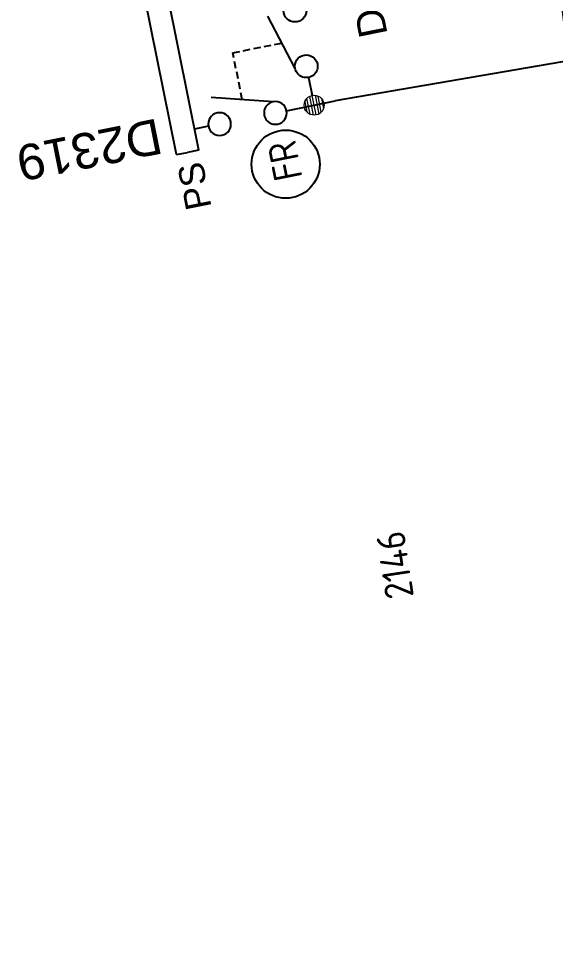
# Model space of a CAD drawing. Extents: x 294483 to 298733, y 6233899 to 6239242.
# Drawn here: x 296249.7 to 296287.5, y 6236447.8 to 6236512.3 of the extents above; entities that cross this region are included whole.
import ezdxf
from ezdxf.enums import TextEntityAlignment as Align

# ---------------------------------------------------------------- set-up
doc = ezdxf.new("R2010")
doc.units = 0
doc.header["$PDSIZE"] = -5
for name, pattern in [('A', [0]), ('CENTERX2', [4, 2.5, -0.5, 0.5, -0.5]), ('DASHED', [0.75, 0.5, -0.25])]:
    doc.linetypes.add(name, pattern=pattern)
for name, color, linetype in [('Equip_HV_NEW', 2, 'Continuous'), ('Mains_HV_NEW_U72', 2, 'Continuous'), ('Notes', 7, 'Continuous')]:
    doc.layers.add(name, color=color, linetype=linetype)
doc.styles.add('ARIAL', font='arial.ttf', dxfattribs={"height": 2})
doc.styles.add('iecISOCP', font='isocp.shx')
doc.styles.add('ieISOCP', font='isocp.shx')
doc.styles.get("Standard").update_dxf_attribs({"font": 'isocp.shx'})
doc.styles.add('SWG_LABEL', font='arial.ttf', dxfattribs={"height": 2})
doc.styles.add('SWITCH_LABEL', font='arial.ttf', dxfattribs={"height": 2.5})
doc.linetypes.add('Cable New UG', pattern='A,7,-0.25,["x",Standard,S=2,R=0,X=0.2,Y=-0.8],-2.1', length=9.35)
doc.dimstyles.get("Standard").update_dxf_attribs({"dimtxt": 0.18, "dimasz": 0.18, "dimexe": 0.18, "dimexo": 0.0625, "dimgap": 0.09, "dimtad": 0, "dimtih": 1, "dimtoh": 1, "dimdec": 4, "dimzin": 0, "dimdsep": 46, "dimtxsty": 'Standard', "dimcen": 0.09, "dimadec": 0, "dimazin": 0, "dimtfac": 1, "dimtdec": 4, "dimtofl": 0, "dimtmove": 0, "dimatfit": 3, "dimfxl": 1, "dimtolj": 1, "dimtzin": 0, "dimarcsym": 0})

# ---------------------------------------------------------------- blocks, each defined once
blk = doc.blocks.new('FAULT_INDIC_SE')
blk.add_circle((0, 0), 2.4)
at = {"insert": (-1.152, 1.002), "char_height": 2, "width": 2.70423, "attachment_point": 1, "style": 'iecISOCP'}
blk.add_mtext('FR', dxfattribs=at)
blk = doc.blocks.new('SWG_SIE_SU_NEW')
blk.add_line((5.808, 0.79), (1.594, 1.938))
at = {"linetype": 'A', "lineweight": 0}
for p, q in [((8.381, 0.659), (8.379, -0.682)), ((8.579, -0.712), (8.581, 0.688)), ((8.781, 0.659), (8.779, -0.683)), ((7.981, 0.347), (7.98, -0.368)), ((8.18, -0.584), (8.181, 0.562)), ((8.98, -0.588), (8.981, 0.564)), ((9.181, 0.351), (9.18, -0.376))]:
    blk.add_line(p, q, dxfattribs=at)
at = {"linetype": 'DASHED'}
blk.add_lwpolyline([(3.701, 1.364), (3.701, 4.733), (7.222, 4.733)], dxfattribs=at)
for points in [[(1.798, -0.802, 1), (1.802, 0.798, 1)], [(5.798, -0.81, 1), (5.802, 0.79, 1)]]:
    blk.add_lwpolyline(points, format="xyb", close=True)
for points in [[(1, 0), (0, 0)], [(6.6, -0.012), (10.1, -0.012)]]:
    blk.add_lwpolyline(points)
at = {"linetype": 'A', "lineweight": 0}
blk.add_circle((8.582, -0.012), 0.7, dxfattribs=at)
at = {"style": 'SWG_LABEL', "flags": 8}
blk.add_attdef('ASSET_NUM', text='', height=2.5, rotation=179.95437, dxfattribs=at).set_placement((-2.4, 0.012), align=Align.MIDDLE_LEFT)
at = {"flags": 1}
blk.add_attdef('Z', (0, 0), '', height=0.2, dxfattribs=at)
at = {"style": 'SWITCH_LABEL', "flags": 9}
blk.add_attdef('STREET_CODE', text='', height=0.2, dxfattribs=at).set_placement((0, 0), align=Align.MIDDLE_LEFT)
at = {"flags": 9}
for tag, p in [('ORIENTATION', (0, -0.2)), ('PARENT', (0, -0.4)), ('USAGE', (0, -0.6)), ('SUBURB', (0, -0.8)), ('STREETNAME', (0, -1)), ('LOCATION', (0, -1.2)), ('OPERATED_BY', (-0.013, -1.84)), ('OWNED_BY', (-0.007, -1.617)), ('NOTES', (0, -1.4)), ('MAINTAINED_BY', (-0.015, -2.047))]:
    blk.add_attdef(tag, text='', height=0.2, dxfattribs=at).set_placement(p, align=Align.MIDDLE_LEFT)
blk = doc.blocks.new('SWG_SIE_ES_NEW')
for p, q in [((-5.793, 0.779), (-1.793, 1.926)), ((0.012, -1.212), (2.412, -1.207)), ((0.313, -1.811), (2.113, -1.807)), ((0.614, -2.41), (1.814, -2.408)), ((0.915, -3.01), (1.515, -3.008))]:
    blk.add_line(p, q)
for points in [[(-5.789, -0.821, -1), (-5.793, 0.779, -1)], [(-1.789, -0.813, -1), (-1.793, 0.787, -1)]]:
    blk.add_lwpolyline(points, format="xyb", close=True)
for points in [[(-6.591, -0.023), (-7.891, -0.023)], [(-0.991, -0.012), (1.212, -0.012), (1.212, -1.209)]]:
    blk.add_lwpolyline(points)
at = {"flags": 1}
blk.add_attdef('Z', (0, 0), '', height=0.2, dxfattribs=at)
at = {"style": 'SWITCH_LABEL', "flags": 9}
blk.add_attdef('STREET_CODE', text='', height=0.2, dxfattribs=at).set_placement((0, -0.2), align=Align.MIDDLE_LEFT)
at = {"flags": 9}
for tag, p in [('ORIENTATION', (0, -0.4)), ('PARENT', (0, -0.6)), ('SUBURB', (0, -1)), ('STREETNAME', (0, -1.2)), ('USAGE', (0, -0.8)), ('OPERATED_BY', (-0.003, -2.005)), ('LOCATION', (0, -1.4)), ('NOTES', (0, -1.6)), ('OWNED_BY', (0.004, -1.783)), ('MAINTAINED_BY', (-0.004, -2.212))]:
    blk.add_attdef(tag, text='', height=0.2, dxfattribs=at).set_placement(p, align=Align.MIDDLE_LEFT)
at = {"style": 'ARIAL', "flags": 8}
blk.add_attdef('ASSET_NUM', text='', height=2, dxfattribs=at).set_placement((14.296, -5.086), align=Align.MIDDLE_RIGHT)
blk = doc.blocks.new('*U180')
for p, q in [((-1.6, 0), (-1.6, 43.207)), ((-1.6, 43.207), (-0.8, 43.207)), ((0, 43.207), (-0.8, 43.207)), ((0, 0), (0, 43.207)), ((-1.6, 0), (-0.8, 0)), ((0, 0), (-0.8, 0))]:
    blk.add_line(p, q)
at = {"style": 'ARIAL'}
blk.add_attdef('SWG_TYPE', text='', height=1.8, rotation=90, dxfattribs=at).set_placement((-0.8, 43.951), align=Align.MIDDLE_LEFT)
blk.add_attdef('SUB_TYPE', text='', height=1.8, rotation=90, dxfattribs=at).set_placement((-0.8, -0.757), align=Align.MIDDLE_RIGHT)
blk = doc.blocks.new('*D246')
at = {"layer": 'Defpoints', "color": 0, "lineweight": 0, "transparency": 16777216}
for p in [(296291.203, 6236516.796), (296297.6, 6236466.616), (296293.957, 6236466.151)]:
    blk.add_point(p, dxfattribs=at)
at = {"layer": 'Notes', "color": 0, "lineweight": -2, "transparency": 16777216}
for p, q in [((296291.141, 6236516.788), (296287.381, 6236516.309)), ((296287.813, 6236514.348), (296290.52, 6236493.106)), ((296293.704, 6236468.135), (296290.996, 6236489.377)), ((296297.538, 6236466.608), (296293.778, 6236466.128))]:
    blk.add_line(p, q, dxfattribs=at)
at = {"layer": 'Notes', "color": 0, "lineweight": 0, "transparency": 16777216}
for points in [[(296288.143, 6236514.39), (296287.482, 6236514.306), (296287.56, 6236516.332)], [(296294.034, 6236468.177), (296293.373, 6236468.093), (296293.957, 6236466.151)]]:
    blk.add_solid(points, dxfattribs=at)
at = {"layer": 'Notes', "color": 0, "transparency": 16777216, "insert": (296290.758, 6236491.242), "char_height": 1.5, "attachment_point": 5, "rotation": 100}
blk.add_mtext('\\A1;51m', dxfattribs=at)

msp = doc.modelspace()

# ---------------------------------------------------------------- linework, layer by layer
at = {"layer": 'Mains_HV_NEW_U72', "color": 10, "linetype": 'Cable New UG', "ltscale": 0.75, "flags": 128}
msp.add_lwpolyline([(296358.79311, 6236149.06662), (296341.66849, 6236155.77087), (296346.16148, 6236167.24731), (296339.23559, 6236169.51063), (296293.83688, 6236184.48007), (296298.44316, 6236200.10055), (296294.77445, 6236213.30752), (296300.70941, 6236231.84645), (296307.16257, 6236260.94002), (296316.46099, 6236312.13031), (296322.17086, 6236356.20125), (296322.8051, 6236370.33406), (296324.25992, 6236384.16263), (296328.09446, 6236393.39294), (296330.35822, 6236416.31382), (296323.54366, 6236430.14926), (296321.09624, 6236455.68155), (296314.22656, 6236505.94109), (296312.22336, 6236520.59677), (296309.0793, 6236536.49911), (296284.34637, 6236532.06484), (296288.69593, 6236509.40902), (296272.02642, 6236506.52409)], dxfattribs=at)

# ---------------------------------------------------------------- block references
at = {"layer": 'Equip_HV_NEW', "linetype": 'CENTERX2', "rotation": 11.34937508696494}
msp.add_blockref('*U180', (296262.41994, 6236503.06198), dxfattribs=at).add_auto_attribs({'SUB_TYPE': 'PS', 'SWG_TYPE': '8DJH'})
at = {"layer": 'Equip_HV_NEW', "linetype": 'CENTERX2'}
ref = msp.add_blockref('SWG_SIE_ES_NEW', (296268.82426, 6236514.64362), dxfattribs=dict(at, rotation=101.349375086965))
ref.add_attrib('ASSET_NUM', 'D2322', dxfattribs={"layer": '0', "height": 2, "rotation": 101.3493625, "style": 'ARIAL'}).set_placement((296273.11736, 6236519.10024), align=Align.MIDDLE_RIGHT)
ref = msp.add_blockref('SWG_SIE_SU_NEW', (296262.12165, 6236504.54785), dxfattribs=dict(at, rotation=11.34937508696494))
ref.add_attrib('ASSET_NUM', 'D2319', dxfattribs={"layer": '0', "height": 2.5, "rotation": 191.3037511, "style": 'SWG_LABEL'}).set_placement((296259.7663, 6236504.0869), align=Align.MIDDLE_LEFT)
at = {"layer": 'Equip_HV_NEW', "linetype": 'CENTERX2', "rotation": 101.349375086965}
msp.add_blockref('FAULT_INDIC_SE', (296268.53478, 6236502.06965), dxfattribs=at)

# ---------------------------------------------------------------- texts
at = {"layer": 'Notes', "linetype": 'Continuous', "lineweight": 25, "style": 'ieISOCP'}
msp.add_text('2146', height=2, rotation=98.5279203, dxfattribs=at).set_placement((296277.56694, 6236471.62034))

# ---------------------------------------------------------------- dimensions: what is measured, and where the dimension line sits
at = {"layer": 'Notes'}
dim = msp.add_aligned_dim(p1=(296291.20286, 6236516.7962), p2=(296297.59972, 6236466.61566), distance=-3.67267, text='51m', dimstyle='Standard', override={"dimtxt": 1.5, "dimasz": 2, "dimgap": 0.5, "dimtih": 0}, dxfattribs=at)
dim.commit()
dim.dimension.update_dxf_attribs({"geometry": '*D246', "text_midpoint": (296290.7581, 6236491.24151), "text_rotation": 100})

doc.saveas('drawing.dxf')
